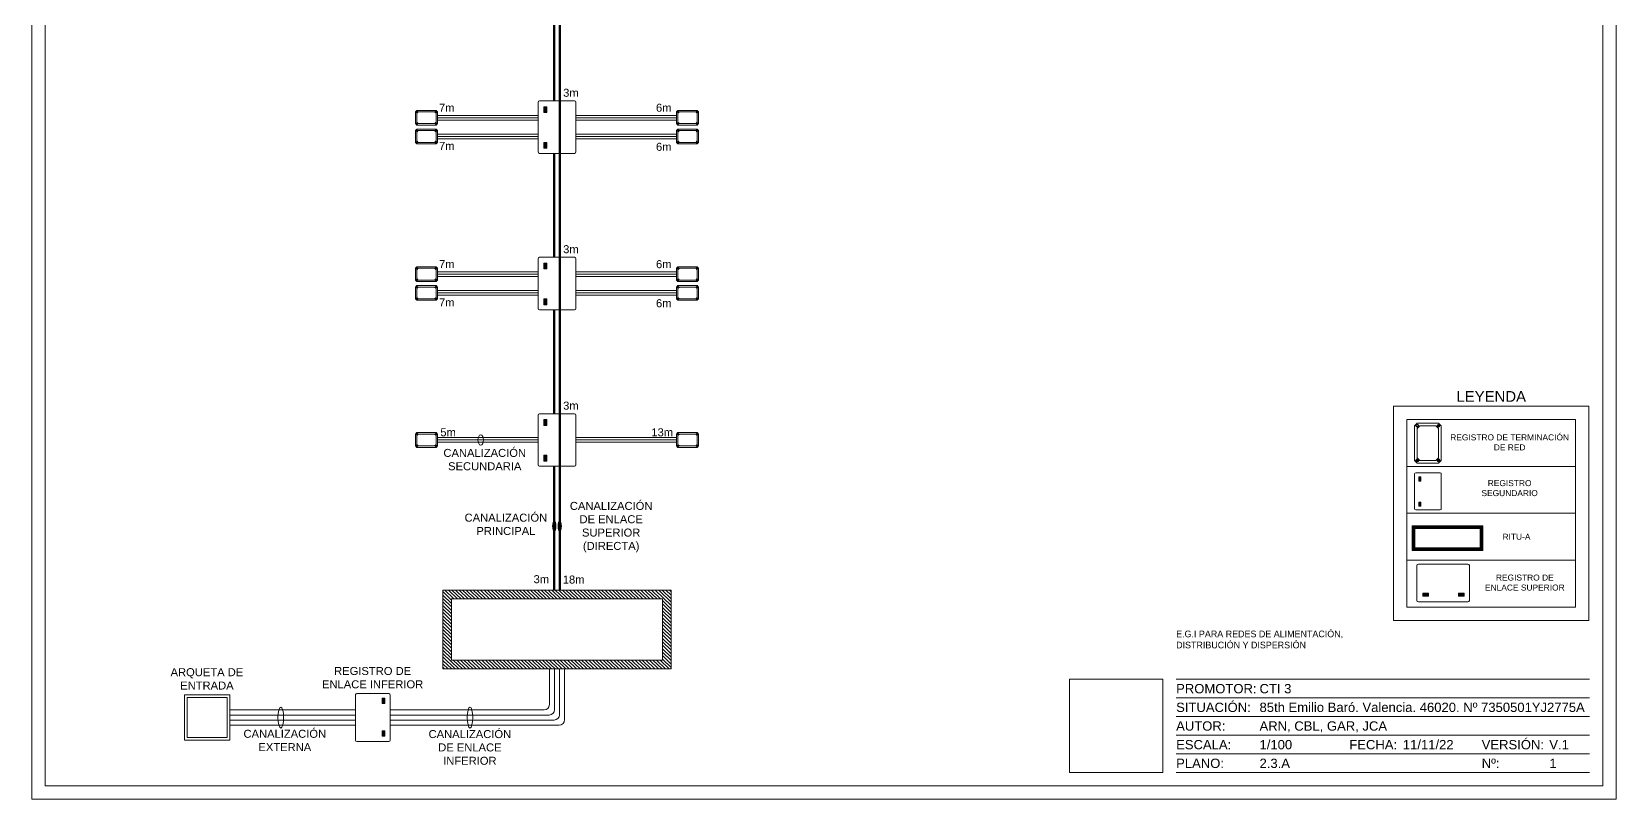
# Model space of a CAD drawing. Header units: metres. Extents: x -2 to 3328848, y -2 to 2725060.
# Drawn here: x 1663574 to 1664168, y 1362417 to 1362704 of the extents above; entities that cross this region are included whole.
import ezdxf
from ezdxf.enums import TextEntityAlignment as Align

# ---------------------------------------------------------------- set-up
doc = ezdxf.new("R2018")
doc.units = ezdxf.units.M
doc.layers.get('0').update_dxf_attribs({"color": 253, "lineweight": 0})
doc.layers.add('CAJETIN', color=7, linetype='Continuous', lineweight=0, true_color=0x000000)
for name, color, linetype, lineweight in [('ICT_EXTERNA', 3, 'Continuous', 0), ('ICT_INTERNA', 170, 'Continuous', 0), ('ICT_SUPERIOR', 30, 'Continuous', 0), ('ICT_TEXTS', 210, 'Continuous', 0)]:
    doc.layers.add(name, color=color, linetype=linetype, lineweight=lineweight)
doc.styles.add('COTA', font='arial.ttf', dxfattribs={"height": 1})
doc.styles.get("Standard").update_dxf_attribs({"font": 'arial.ttf'})
picture_1 = doc.add_image_def('image1.png', size_in_pixel=(477, 477))

# ---------------------------------------------------------------- blocks, each defined once
blk = doc.blocks.new('*U96')
for p, q in [((-10, 45), (-165, 45)), ((-10, 38), (-165, 38)), ((-10, 31), (-165, 31)), ((-10, 24), (-165, 24)), ((-10, 17), (-165, 17)), ((-10, 10), (-165, 10))]:
    blk.add_line(p, q)
for points in [[(-594, 0), (0, 0), (0, 420), (-594, 420)], [(-589, 5), (-5, 5), (-5, 415), (-589, 415)], [(-170, 45), (-205, 45), (-205, 10), (-170, 10)]]:
    blk.add_lwpolyline(points, close=True)
for s, p in [('PROMOTOR:', (-165, 41.5)), ('SITUACIÓN:', (-165, 34.5)), ('AUTOR:', (-165, 27.5)), ('ESCALA:', (-165, 20.5)), ('FECHA:', (-100.09, 20.5)), ('VERSIÓN:', (-50.46, 20.5)), ('PLANO:', (-165, 13.5)), ('Nº:', (-50.46, 13.5))]:
    blk.add_text(s, height=3.5).set_placement(p, align=Align.MIDDLE_LEFT)
at = {"lineweight": 30, "flags": 104}
blk.add_attdef('NOMBRE_PROYECTO', text='', height=5, dxfattribs=at).set_placement((-165, 63.27), align=Align.TOP_LEFT)
for tag, p in [('PROMOTOR', (-133.74, 41.5)), ('SITUACION', (-133.74, 34.5)), ('AUTOR', (-133.74, 27.5)), ('1/X', (-133.74, 20.5)), ('XX/XX/XXXX', (-80.02, 20.5)), ('V.X', (-25.12, 20.5)), ('NOMBRE_PLANO', (-133.74, 13.5)), ('X', (-25.12, 13.48))]:
    blk.add_attdef(tag, text='', height=3.5).set_placement(p, align=Align.MIDDLE_LEFT)
blk = doc.blocks.new('Registro enlace')
for p, q in [((0, 1.75), (0, 0.05)), ((1.25, 1.8), (0.05, 1.8)), ((1.3, 0.05), (1.3, 1.75)), ((0.2, 1.575), (0.3, 1.575)), ((0.2, 1.55), (0.3, 1.55)), ((0.2, 1.45), (0.3, 1.45)), ((0.2, 1.425), (0.3, 1.425)), ((0.05, 0), (1.25, 0)), ((0.2, 0.35), (0.3, 0.35)), ((0.2, 0.325), (0.3, 0.325)), ((0.2, 0.225), (0.3, 0.225)), ((0.2, 0.2), (0.3, 0.2))]:
    blk.add_line(p, q)
for points in [[(0.2, 1.6), (0.3, 1.6), (0.3, 1.4), (0.2, 1.4)], [(0.2, 0.375), (0.3, 0.375), (0.3, 0.175), (0.2, 0.175)]]:
    blk.add_lwpolyline(points, close=True)
for centre, radius in [((0.25, 1.5), 0.0354), ((0.25, 1.5), 0.0202), ((0.25, 0.275), 0.0354), ((0.25, 0.275), 0.0202)]:
    blk.add_circle(centre, radius)
for centre, start, end in [((0.05, 1.75), 90, 180), ((1.25, 1.75), 0, 90), ((0.05, 0.05), 180, 270), ((1.25, 0.05), 270, 0)]:
    blk.add_arc(centre, 0.05, start, end)
blk = doc.blocks.new('RITU-A4')
at = {"layer": 'ICT_INTERNA'}
h = blk.add_hatch(dxfattribs=at)
h.set_pattern_fill('ANSI31', color=256, scale=0.292382, angle=91)
h.set_pattern_definition([(136, (4474696.1465, -5463184.9469), (-0.64486064028, -0.66777274119), [])])
h.paths.add_polyline_path([(-42.8, 14.8), (-42.8, -1.55, -0.058243), (-39.51, -8.23), (-39.51, 11.51), (39.51, 11.51), (39.51, -11.51), (-38.54, -11.51, -0.026045), (-37.94, -14.8), (-37.69, -14.8), (-37.69, -14.79), (42.8, -14.8), (42.8, 14.8)])
h.paths.add_polyline_path([(-42.8, -1.55), (-42.8, -14.8), (-37.94, -14.8, 0.026045), (-38.54, -11.51), (-39.51, -11.51), (-39.51, -8.23, 0.058243)], flags=17)
at = {"layer": 'ICT_INTERNA', "ltscale": 0.015}
for points in [[(42.8, -14.8), (-42.8, -14.8), (-42.8, 14.8), (42.8, 14.8)], [(39.51, -11.51), (-39.51, -11.51), (-39.51, 11.51), (39.51, 11.51)]]:
    blk.add_lwpolyline(points, close=True, dxfattribs=at)
blk = doc.blocks.new('RTR')
for p, q in [((-0.75, 0.4), (-0.65, 0.5)), ((-0.75, -0.4), (-0.75, 0.4)), ((-0.65, 0.5), (0.65, 0.5)), ((-0.65, 0.3), (-0.55, 0.4)), ((-0.65, -0.3), (-0.65, 0.3)), ((-0.55, 0.4), (0.55, 0.4)), ((0.55, 0.4), (0.65, 0.3)), ((0.65, 0.5), (0.75, 0.4)), ((0.65, 0.3), (0.65, -0.3)), ((0.75, 0.4), (0.75, -0.4)), ((-0.75, -0.4), (-0.65, -0.5)), ((-0.65, -0.3), (-0.55, -0.4)), ((0.65, -0.5), (-0.65, -0.5)), ((0.55, -0.4), (-0.55, -0.4)), ((0.65, -0.3), (0.55, -0.4)), ((0.65, -0.5), (0.75, -0.4))]:
    blk.add_line(p, q)
for centre, radius in [((-0.65, 0.4), 0.05), ((-0.65, 0.4), 0.025), ((0.65, 0.4), 0.0559), ((0.65, 0.4), 0.025), ((-0.65, -0.4), 0.0559), ((-0.65, -0.4), 0.0354), ((0.65, -0.4), 0.0559), ((0.65, -0.4), 0.025)]:
    blk.add_circle(centre, radius)

msp = doc.modelspace()

# ---------------------------------------------------------------- linework, layer by layer
at = {"layer": 'CAJETIN'}
for p, q in [((1664089.607, 1362558.943), (1664152.777, 1362558.943)), ((1664089.607, 1362541.371), (1664152.777, 1362541.371)), ((1664089.607, 1362523.799), (1664152.777, 1362523.799)), ((1664089.607, 1362506.227), (1664152.777, 1362506.227)), ((1664089.607, 1362488.655), (1664152.777, 1362488.655))]:
    msp.add_line(p, q, dxfattribs=at)
at = {"layer": 'CAJETIN', "linetype": 'Continuous'}
for points in [[(1663574.074, 1362416.541), (1664168.074, 1362416.541), (1664168.074, 1362836.541), (1663574.074, 1362836.541)], [(1663579.074, 1362421.541), (1664163.074, 1362421.541), (1664163.074, 1362831.541), (1663579.074, 1362831.541)]]:
    msp.add_lwpolyline(points, close=True, dxfattribs=at)
at = {"layer": 'CAJETIN'}
for points in [[(1664084.607, 1362563.943), (1664157.777, 1362563.943), (1664157.777, 1362483.655), (1664084.607, 1362483.655)], [(1664089.607, 1362558.943), (1664152.777, 1362558.943), (1664152.777, 1362488.655), (1664089.607, 1362488.655)]]:
    msp.add_lwpolyline(points, close=True, dxfattribs=at)
at = {"layer": 'ICT_EXTERNA', "ltscale": 0.015}
for p, q in [((1663768.138, 1362452.059), (1663768.138, 1362465.414)), ((1663770.036, 1362450.161), (1663770.036, 1362465.414)), ((1663771.934, 1362448.263), (1663771.934, 1362465.414)), ((1663773.833, 1362446.364), (1663773.833, 1362465.414)), ((1663695.412, 1362450.059), (1663648.293, 1362450.059)), ((1663695.412, 1362448.161), (1663648.293, 1362448.161)), ((1663695.412, 1362446.263), (1663648.293, 1362446.263)), ((1663766.138, 1362450.059), (1663708.412, 1362450.059)), ((1663768.036, 1362448.161), (1663708.412, 1362448.161)), ((1663769.934, 1362446.263), (1663708.412, 1362446.263)), ((1663695.412, 1362444.364), (1663648.293, 1362444.364)), ((1663771.833, 1362444.364), (1663708.412, 1362444.364))]:
    msp.add_line(p, q, dxfattribs=at)
for points in [[(1663648.293, 1362455.712), (1663648.293, 1362438.712), (1663631.293, 1362438.712), (1663631.293, 1362455.712)], [(1663647.293, 1362454.712), (1663647.293, 1362439.712), (1663632.293, 1362439.712), (1663632.293, 1362454.712)]]:
    msp.add_lwpolyline(points, close=True, dxfattribs=at)
for centre in [(1663766.138, 1362452.059), (1663768.036, 1362450.161), (1663769.934, 1362448.263), (1663771.833, 1362446.364)]:
    msp.add_arc(centre, 2, 270, 0, dxfattribs=at)
at = {"layer": 'ICT_INTERNA', "lineweight": 100}
for p, q in [((1663769.96, 1362678.47), (1663769.96, 1362717.454)), ((1663769.96, 1362619.803), (1663769.96, 1362658.787)), ((1663769.96, 1362561.135), (1663769.96, 1362600.119)), ((1663769.96, 1362495.013), (1663769.96, 1362541.452))]:
    msp.add_line(p, q, dxfattribs=at)
at = {"layer": 'ICT_INTERNA'}
for p, q in [((1663763.877, 1362673.021), (1663726.184, 1362673.021)), ((1663763.877, 1362672.144), (1663726.184, 1362672.144)), ((1663815.786, 1362673.021), (1663778.093, 1362673.021)), ((1663815.786, 1362672.144), (1663778.093, 1362672.144)), ((1663763.877, 1362671.267), (1663726.184, 1362671.267)), ((1663763.877, 1362665.99), (1663726.184, 1362665.99)), ((1663815.786, 1362671.267), (1663778.093, 1362671.267)), ((1663815.786, 1362665.99), (1663778.093, 1362665.99)), ((1663763.877, 1362665.113), (1663726.184, 1362665.113)), ((1663763.877, 1362664.236), (1663726.184, 1362664.236)), ((1663815.786, 1362665.113), (1663778.093, 1362665.113)), ((1663815.786, 1362664.236), (1663778.093, 1362664.236)), ((1663763.877, 1362614.353), (1663726.184, 1362614.353)), ((1663763.877, 1362613.476), (1663726.184, 1362613.476)), ((1663763.877, 1362612.599), (1663726.184, 1362612.599)), ((1663815.786, 1362614.353), (1663778.093, 1362614.353)), ((1663815.786, 1362613.476), (1663778.093, 1362613.476)), ((1663815.786, 1362612.599), (1663778.093, 1362612.599)), ((1663763.877, 1362607.323), (1663726.184, 1362607.323)), ((1663763.877, 1362606.446), (1663726.184, 1362606.446)), ((1663815.786, 1362607.323), (1663778.093, 1362607.323)), ((1663815.786, 1362606.446), (1663778.093, 1362606.446)), ((1663763.877, 1362605.569), (1663726.184, 1362605.569)), ((1663815.786, 1362605.569), (1663778.093, 1362605.569)), ((1663763.877, 1362552.171), (1663726.184, 1362552.171)), ((1663763.877, 1362551.294), (1663726.184, 1362551.294)), ((1663763.877, 1362550.416), (1663726.184, 1362550.416)), ((1663815.786, 1362552.171), (1663778.093, 1362552.171)), ((1663815.786, 1362551.294), (1663778.093, 1362551.294)), ((1663815.786, 1362550.416), (1663778.093, 1362550.416)), ((1663768.138, 1362465.414), (1663773.833, 1362465.414))]:
    msp.add_line(p, q, dxfattribs=at)
at = {"layer": 'ICT_SUPERIOR', "lineweight": 100}
for p, q in [((1663772.011, 1362678.47), (1663772.011, 1362737.138)), ((1663772.011, 1362619.803), (1663772.011, 1362678.47)), ((1663772.011, 1362561.135), (1663772.011, 1362619.803)), ((1663772.011, 1362495.013), (1663772.011, 1362561.135))]:
    msp.add_line(p, q, dxfattribs=at)
at = {"layer": 'ICT_TEXTS', "ltscale": 0.015}
for centre, major_axis, ratio in [((1663742.4, 1362551.294), (0, 1.919), 0.5467898), ((1663769.96, 1362519.001), (0, 1.919), 0.3322398), ((1663772.011, 1362519.001), (0, 1.919), 0.3322398), ((1663667.452, 1362447.212), (0, 3.938), 0.2665387), ((1663738.371, 1362447.212), (0, 3.938), 0.2665387)]:
    msp.add_ellipse(centre, major_axis=major_axis, ratio=ratio, dxfattribs=at)

# ---------------------------------------------------------------- block references
at = {"layer": 'CAJETIN'}
ref = msp.add_blockref('*U96', (1664168.074, 1362416.541), dxfattribs=at)
lines = msp.add_mtext('E.G.I PARA REDES DE ALIMENTACIÓN, \\PDISTRIBUCIÓN Y DISPERSIÓN', dxfattribs={"layer": '0', "insert": (1664003.074, 1362479.816), "char_height": 2.5, "attachment_point": 1})
ref.add_attrib('NOMBRE_PROYECTO', '', (1664003.074, 1362479.816), dxfattribs={"flags": 104}).embed_mtext(lines)
ref.add_attrib('PROMOTOR', 'CTI 3', dxfattribs={"layer": '0', "height": 3.5}).set_placement((1664034.334, 1362458.041), align=Align.MIDDLE_LEFT)
ref.add_attrib('SITUACION', '85th Emilio Baró. Valencia. 46020. Nº 7350501YJ2775A', dxfattribs={"layer": '0', "height": 3.5}).set_placement((1664034.334, 1362451.041), align=Align.MIDDLE_LEFT)
ref.add_attrib('AUTOR', 'ARN, CBL, GAR, JCA', dxfattribs={"layer": '0', "height": 3.5}).set_placement((1664034.334, 1362444.041), align=Align.MIDDLE_LEFT)
ref.add_attrib('1/X', '1/100', dxfattribs={"layer": '0', "height": 3.5}).set_placement((1664034.334, 1362437.041), align=Align.MIDDLE_LEFT)
ref.add_attrib('NOMBRE_PLANO', '2.3.A', dxfattribs={"layer": '0', "height": 3.5}).set_placement((1664034.334, 1362430.041), align=Align.MIDDLE_LEFT)
ref.add_attrib('XX/XX/XXXX', '11/11/22', dxfattribs={"layer": '0', "height": 3.5}).set_placement((1664088.05, 1362437.041), align=Align.MIDDLE_LEFT)
ref.add_attrib('V.X', 'V.1', dxfattribs={"layer": '0', "height": 3.5}).set_placement((1664142.955, 1362437.041), align=Align.MIDDLE_LEFT)
ref.add_attrib('X', '1', dxfattribs={"layer": '0', "height": 3.5}).set_placement((1664142.955, 1362430.018), align=Align.MIDDLE_LEFT)
at = {"layer": 'ICT_EXTERNA', "xscale": 10, "yscale": 10, "zscale": 10, "rotation": 180}
msp.add_blockref('Registro enlace', (1663708.412, 1362456.168), dxfattribs=at)
at = {"layer": 'ICT_INTERNA'}
for name, p, xscale, yscale, zscale in [('Registro enlace', (1663763.877, 1362658.787), 10.93519162541876, 10.93519162541876, 10.93519162541876), ('RTR', (1663722.04, 1362672.144), 5.525424279272556, 5.525424279272556, 5.525424279272556), ('RTR', (1663819.93, 1362672.144), 5.525424279272556, 5.525424279272556, 5.525424279272556), ('RTR', (1663722.04, 1362665.113), 5.525424279272556, 5.525424279272556, 5.525424279272556), ('RTR', (1663819.93, 1362665.113), 5.525424279272556, 5.525424279272556, 5.525424279272556), ('Registro enlace', (1663763.877, 1362600.119), 10.93519162541876, 10.93519162541876, 10.93519162541876), ('RTR', (1663722.04, 1362613.476), 5.525424279272556, 5.525424279272556, 5.525424279272556), ('RTR', (1663819.93, 1362613.476), 5.525424279272556, 5.525424279272556, 5.525424279272556), ('RTR', (1663722.04, 1362606.446), 5.525424279272556, 5.525424279272556, 5.525424279272556), ('RTR', (1663819.93, 1362606.446), 5.525424279272556, 5.525424279272556, 5.525424279272556), ('Registro enlace', (1663763.877, 1362541.452), 10.93519162541876, 10.93519162541876, 10.93519162541876), ('RTR', (1663722.04, 1362551.294), 5.525424279272556, 5.525424279272556, 5.525424279272556), ('RTR', (1663819.93, 1362551.294), 5.525424279272556, 5.525424279272556, 5.525424279272556), ('Registro enlace', (1664092.487, 1362525.125), 7.689342870759448, 7.689342870759448, 7.689342870759448), ('RITU-A4', (1664104.815, 1362514.471), 0.3104421934589262, 0.3104421934589262, 0.3104421934589262)]:
    msp.add_blockref(name, p, dxfattribs=dict(at, xscale=xscale, yscale=yscale, zscale=zscale))
at = {"layer": 'ICT_INTERNA', "xscale": 10, "yscale": 10, "zscale": 10, "rotation": 269.9999999999999}
msp.add_blockref('RTR', (1664097.45, 1362550.157), dxfattribs=at)
at = {"layer": 'ICT_INTERNA'}
msp.add_blockref('RITU-A4', (1663770.985, 1362480.213), dxfattribs=at)
at = {"layer": 'ICT_SUPERIOR', "xscale": 10.93519162541876, "yscale": 10.93519162541876, "zscale": 10.93519162541876, "rotation": 90}
msp.add_blockref('Registro enlace', (1664113.004, 1362490.554), dxfattribs=at)

# ---------------------------------------------------------------- texts
at = {"layer": 'CAJETIN', "ltscale": 0.015, "attachment_point": 1, "style": 'COTA'}
for s, width, insert, char_height in [('\\pxqc;LEYENDA', 73.16994, (1664084.607, 1362569.628), 4), ('\\pxqc;REGISTRO DE TERMINACIÓN\\PDE RED', 51.2738, (1664102.45, 1362553.396), 2.25), ('\\pxqc;REGISTRO\\PSEGUNDARIO', 51.2738, (1664102.45, 1362536.244), 2.25), ('\\pxqc;RITU-A', 51.2738, (1664105.027, 1362516.119), 2.25), ('\\pxqc;REGISTRO DE\\PENLACE SUPERIOR', 51.2738, (1664108.141, 1362500.831), 2.25)]:
    msp.add_mtext_dynamic_manual_height_columns(s, width=width, gutter_width=4, heights=[7.577], dxfattribs=dict(at, insert=insert, char_height=char_height))
at = {"layer": 'ICT_INTERNA', "ltscale": 0.015, "char_height": 3, "attachment_point": 1, "style": 'COTA'}
for s, insert in [('\\pxqc;3m', (1663774.296, 1362683.013)), ('\\pxqc;7m', (1663727.75, 1362677.399)), ('\\pxqc;6m', (1663809.1, 1362677.399)), ('\\pxqc;7m', (1663727.75, 1362663.06)), ('\\pxqc;6m', (1663809.1, 1362662.746)), ('\\pxqc;3m', (1663774.296, 1362624.346)), ('\\pxqc;7m', (1663727.75, 1362618.731)), ('\\pxqc;6m', (1663809.1, 1362618.731)), ('\\pxqc;7m', (1663727.75, 1362604.393)), ('\\pxqc;6m', (1663809.1, 1362604.078)), ('\\pxqc;3m', (1663774.296, 1362565.678)), ('\\pxqc;5m', (1663728.267, 1362555.681)), ('\\pxqc;13m', (1663808.523, 1362555.681)), ('\\pxqc;3m', (1663763.209, 1362500.596)), ('\\pxqc;18m', (1663775.319, 1362500.455))]:
    msp.add_mtext_dynamic_manual_height_columns(s, width=3.81057, gutter_width=4, heights=[1.343], dxfattribs=dict(at, insert=insert))
at = {"layer": 'ICT_TEXTS', "ltscale": 0.015, "char_height": 3, "attachment_point": 1, "style": 'COTA'}
for s, width, heights, insert in [('\\pxqc;CANALIZACIÓN\\PSECUNDARIA', 37.9357, [11.634], (1663724.931, 1362547.951)), ('\\pxqc;CANALIZACIÓN\\PPRINCIPAL', 37.9357, [11.634], (1663732.863, 1362523.669)), ('\\pxqc;CANALIZACIÓN\\PDE ENLACE \\PSUPERIOR\\P(DIRECTA)', 38.5578, [21.443], (1663772.011, 1362528.074)), ('\\pxqc;ARQUETA DE\\PENTRADA', 37.9357, [11.634], (1663620.787, 1362465.716)), ('\\pxqc;REGISTRO DE\\PENLACE INFERIOR', 37.9357, [11.634], (1663682.905, 1362466.172)), ('\\pxqc;CANALIZACIÓN \\PEXTERNA', 37.9357, [11.634], (1663649.987, 1362442.618)), ('\\pxqc;CANALIZACIÓN \\PDE ENLACE\\PINFERIOR', 37.72036, [15.301], (1663719.471, 1362442.504))]:
    msp.add_mtext_dynamic_manual_height_columns(s, width=width, gutter_width=4, heights=heights, dxfattribs=dict(at, insert=insert))

# ---------------------------------------------------------------- pictures from other files: only their frames are drawn
image = msp.add_image(picture_1, insert=(1663963.074, 1362426.541), size_in_units=(35, 35))
image.dxf.flags = 7

doc.saveas('drawing.dxf')
